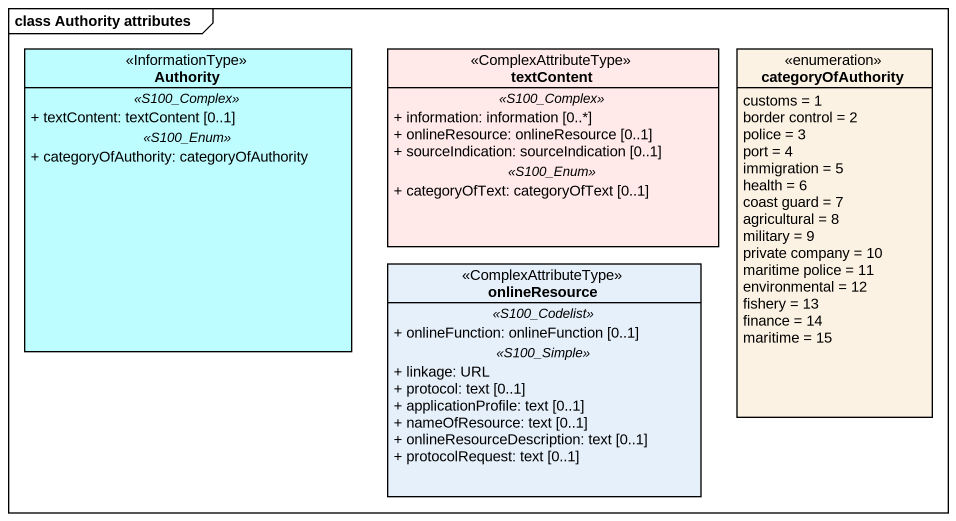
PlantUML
@startuml
mainframe class Authority attributes
hide circle
hide empty members
skinparam classAttributeIconSize 0
class Authority <<InformationType>> #BEFDFF {
  .. <<S100_Complex>> ..
  + textContent: textContent [0..1]
  .. <<S100_Enum>> ..
  + categoryOfAuthority: categoryOfAuthority
}
class textContent <<ComplexAttributeType>> #FFE9E9 {
  .. <<S100_Complex>> ..
  + information: information [0..*]
  + onlineResource: onlineResource [0..1]
  + sourceIndication: sourceIndication [0..1]
  .. <<S100_Enum>> ..
  + categoryOfText: categoryOfText [0..1]
}
enum categoryOfAuthority #FCF2E3 {
  customs = 1
  border control = 2
  police = 3
  port = 4
  immigration = 5
  health = 6
  coast guard = 7
  agricultural = 8
  military = 9
  private company = 10
  maritime police = 11
  environmental = 12
  fishery = 13
  finance = 14
  maritime = 15
}
class onlineResource <<ComplexAttributeType>> {
  .. <<S100_Codelist>> ..
  + onlineFunction: onlineFunction [0..1]
  .. <<S100_Simple>> ..
  + linkage: URL
  + protocol: text [0..1]
  + applicationProfile: text [0..1]
  + nameOfResource: text [0..1]
  + onlineResourceDescription: text [0..1]
  + protocolRequest: text [0..1]
}
@enduml
